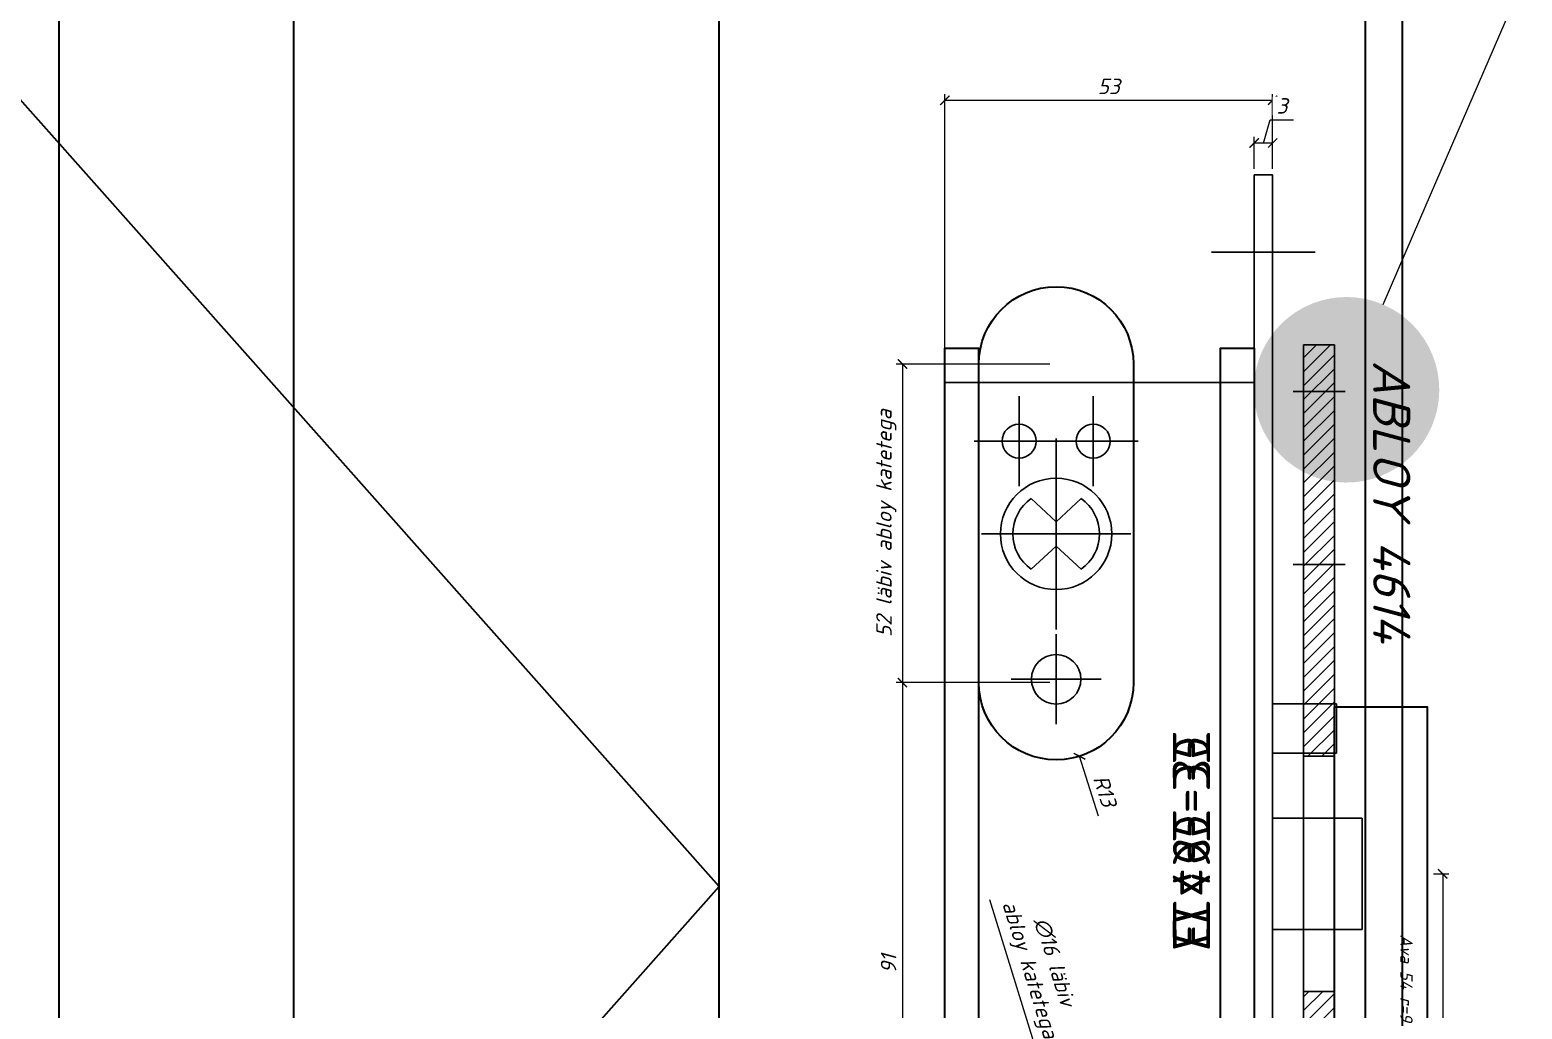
# Model space of a CAD drawing. Header units: millimetres. Extents: x -29692 to 34729, y -8412 to 43293.
# Drawn here: x -25604 to -25362.7, y 1173.3 to 1331.6 of the extents above; entities that cross this region are included whole.
import ezdxf
from ezdxf import colors
from ezdxf.entities.mleader import LeaderData, LeaderLine
from ezdxf.enums import TextEntityAlignment as Align
from ezdxf.math import Vec2, Vec3

# ---------------------------------------------------------------- set-up
doc = ezdxf.new("R2010")
doc.units = ezdxf.units.MM
doc.linetypes.add('CONTINU', pattern=[0])
doc.linetypes.add('HIDDEN', pattern=[9.525, 6.35, -3.175])
doc.layers.get('Defpoints').update_dxf_attribs({"color": 4, "lineweight": 35})
doc.layers.add('20 Sulused', color=40, linetype='HIDDEN')
doc.layers.add('_0_001_Профили', color=150, linetype='Continuous', lineweight=35)
doc.layers.add('_0_004_Текст_01', color=7, linetype='Continuous', lineweight=18)
doc.layers.add('Defpoints_2', color=4, linetype='Continuous', lineweight=35, plot=False)
doc.styles.add('_DZ_2.0', font='isocpeui.ttf', dxfattribs={"height": 2})
doc.styles.add('_DZ_2.5', font='isocpeui.ttf', dxfattribs={"height": 2.5})
doc.styles.add('_DZ_4', font='isocpeui.ttf', dxfattribs={"height": 4})
doc.dimstyles.new('_DZ_2.5', dxfattribs={"dimscale": 0, "dimtxt": 2.5, "dimasz": 1.5, "dimexe": 1, "dimexo": 1, "dimgap": 1, "dimtad": 1, "dimdec": 0, "dimzin": 1, "dimdsep": 46, "dimtxsty": '_DZ_2.5', "dimblk": 'ARCHTICK', "dimcen": 0.09, "dimclrd": 256, "dimclre": 256, "dimclrt": 256, "dimadec": 0, "dimazin": 0, "dimtfac": 1, "dimtdec": 0, "dimtofl": 0, "dimtmove": 1, "dimatfit": 2, "dimfxl": 1, "dimtfill": 1, "dimtfillclr": 256, "dimtolj": 1, "dimlwd": 9, "dimlwe": 5, "dimarcsym": 0})

# ---------------------------------------------------------------- blocks, each defined once
blk = doc.blocks.new('_Dot')
at = {"color": 0, "linetype": 'ByBlock', "lineweight": -2}
blk.add_line((-0.5, 0), (-1, 0), dxfattribs=at)
at = {"color": 0, "linetype": 'ByBlock', "const_width": 0.5}
blk.add_lwpolyline([(-0.25, 0, 1), (0.25, 0, 1)], format="xyb", close=True, dxfattribs=at)
blk = doc.blocks.new('Door Templet')
at = {"layer": 'Defpoints', "linetype": 'Continuous'}
for p, q in [((1126.5, 0), (1126.5, 2086.5)), ((1120.5, 9.5), (1120.5, 2080.5)), ((1016, 1045), (189, 1976)), ((1016, 114), (1016, 1976)), ((189, 114), (1016, 1045))]:
    blk.add_line(p, q, dxfattribs=at)
blk = doc.blocks.new('EL_495-35_Külg')
at = {"layer": '_0_001_Профили', "color": 9, "linetype": 'ByBlock', "lineweight": -2}
for p, q in [((-35, 58.05), (-35, -219.95)), ((-35, 58.05), (-32, 58.05)), ((-32, 58.05), (-32, -219.95)), ((-25.14, 45.55), (-41.86, 45.55)), ((-32, 24.5), (18, 24.5)), ((18, 24.5), (18, -187)), ((-6, 22.28), (-6, 7.72)), ((6, 22.28), (6, 7.72)), ((1.28, 15), (-13.28, 15)), ((-1.28, 15), (13.28, 15)), ((0, 15.45), (0, -15.45)), ((0, 1.96), (-4.05, 5.71)), ((0, 1.96), (4.05, 5.71)), ((12.08, 0), (-12.08, 0)), ((0, -1.96), (-4.05, -5.71)), ((0, -1.96), (4.05, -5.71)), ((0, -16.22), (0, -30.78)), ((7.28, -23.5), (-7.28, -23.5)), ((-45.3, -35.45), (-45.3, -27.45)), ((-45.3, -27.45), (-35, -27.45)), ((-45.3, -35.45), (-35, -35.45)), ((-49.5, -45.95), (-49.5, -63.95)), ((-49.5, -45.95), (-35, -45.95)), ((-49.5, -63.95), (-35, -63.95))]:
    blk.add_line(p, q, dxfattribs=at)
at = {"layer": '_0_001_Профили', "color": 9, "ltscale": 5}
blk.add_lwpolyline([(12.5, 27.47, 1), (-12.5, 27.47), (-12.5, -24.03, 1), (12.5, -24.03)], format="xyb", close=True, dxfattribs=at)
for points in [[(-26.55, -191.95), (-26.55, 30.05), (-32, 30.05), (-32, -191.95)], [(18, -233.45), (18, 30.05), (12.55, 30.05), (12.55, -233.45)]]:
    blk.add_lwpolyline(points, close=True, dxfattribs=at)
at = {"layer": '_0_001_Профили', "color": 9, "linetype": 'ByBlock', "lineweight": -2}
for centre, radius in [((-6, 15), 2.75), ((6, 15), 2.75), ((0, 0), 9), ((0, -23.5), 4)]:
    blk.add_circle(centre, radius, dxfattribs=at)
for start, end in [(125.3654, 234.6346), (305.3654, 54.6346)]:
    blk.add_arc((0, 0), 7, start, end, dxfattribs=at)
at = {"layer": 'Defpoints_2', "ltscale": 5, "style": '_DZ_4'}
blk.add_text('EL495-35', height=6, rotation=90, dxfattribs=at).set_placement((-24.87, -50.45), align=Align.TOP_CENTER)
blk = doc.blocks.new('_ArchTick')
at = {"color": 0, "linetype": 'ByBlock', "const_width": 0.15}
blk.add_lwpolyline([(-0.5, -0.5), (0.5, 0.5)], dxfattribs=at)
blk = doc.blocks.new('*D924')
at = {"layer": 'Defpoints', "color": 0, "ltscale": 2, "transparency": 16777216}
for p in [(-17.5, 66.5), (0, 66.5), (-15, 0)]:
    blk.add_point(p, dxfattribs=at)
at = {"layer": 'Defpoints_2', "linetype": 'CONTINU', "lineweight": 5, "ltscale": 2, "transparency": 16777216}
blk.add_line((-1, 66.5), (-18.5, 66.5), dxfattribs=at)
at = {"layer": 'Defpoints_2', "linetype": 'Continuous', "lineweight": 9, "ltscale": 2, "transparency": 16777216}
blk.add_line((-17.5, 0), (-17.5, 66.5), dxfattribs=at)
at = {"layer": 'Defpoints_2', "linetype": 'Continuous', "lineweight": 5, "ltscale": 2, "transparency": 16777216}
blk.add_line((-16, 0), (-18.5, 0), dxfattribs=at)
at = {"layer": 'Defpoints_2', "lineweight": 9, "ltscale": 2, "transparency": 16777216, "xscale": 1.5, "yscale": 1.5, "zscale": 1.5}
for p, rotation in [((-17.5, 66.5), 90), ((-17.5, 0), 270)]:
    blk.add_blockref('_ArchTick', p, dxfattribs=dict(at, rotation=rotation))
at = {"layer": 'Defpoints_2', "ltscale": 2, "transparency": 16777216, "insert": (-19.77, 33.25), "char_height": 2.5, "attachment_point": 5, "rotation": 90, "style": '_DZ_2.5', "bg_fill": 3, "box_fill_scale": 1.1, "bg_fill_color": 256, "bg_fill_true_color": 13158600, "bg_fill_transparency": 0}
blk.add_mtext('\\A1;67', dxfattribs=at)
blk = doc.blocks.new('DIAMANTEK PK4K-600-38')
at = {"layer": '_0_001_Профили', "color": 9}
for p, q in [((159, -19), (159, 619)), ((121, 581), (121, 19))]:
    blk.add_line(p, q, dxfattribs=at)
blk = doc.blocks.new('*D949')
at = {"layer": 'Defpoints', "color": 0, "ltscale": 5, "transparency": 16777216}
for p in [(-25403.06, 1320.19), (-25403.06, 1308.14), (-25456.06, 1274.89)]:
    blk.add_point(p, dxfattribs=at)
at = {"layer": 'Defpoints_2', "linetype": 'Continuous', "lineweight": 5, "ltscale": 5}
blk.add_line((-25456.06, 1275.89), (-25456.06, 1321.19), dxfattribs=at)
at = {"layer": 'Defpoints_2', "linetype": 'Continuous', "lineweight": 9, "ltscale": 5}
blk.add_line((-25456.06, 1320.19), (-25403.06, 1320.19), dxfattribs=at)
at = {"layer": 'Defpoints_2', "linetype": 'CONTINU', "lineweight": 5, "ltscale": 5}
blk.add_line((-25403.06, 1309.14), (-25403.06, 1321.19), dxfattribs=at)
at = {"layer": 'Defpoints_2', "lineweight": 9, "ltscale": 5, "xscale": 1.5, "yscale": 1.5, "zscale": 1.5, "rotation": 180}
blk.add_blockref('_ArchTick', (-25456.06, 1320.19), dxfattribs=at)
at = {"layer": 'Defpoints_2', "lineweight": 9, "ltscale": 5, "xscale": 1.5, "yscale": 1.5, "zscale": 1.5}
blk.add_blockref('_ArchTick', (-25403.06, 1320.19), dxfattribs=at)
at = {"layer": 'Defpoints_2', "ltscale": 5, "insert": (-25429.56, 1322.44), "char_height": 2.5, "attachment_point": 5, "style": '_DZ_2.5', "bg_fill": 3, "box_fill_scale": 1.1, "bg_fill_color": 256, "bg_fill_true_color": 13158600, "bg_fill_transparency": 0}
blk.add_mtext('\\A1;53', dxfattribs=at)
blk = doc.blocks.new('*D951')
at = {"layer": 'Defpoints', "color": 0, "ltscale": 5, "transparency": 16777216}
for p in [(-25406.06, 1313.29), (-25406.06, 1308.14), (-25403.06, 1308.14)]:
    blk.add_point(p, dxfattribs=at)
at = {"layer": 'Defpoints_2', "linetype": 'Continuous', "lineweight": 9, "ltscale": 5}
for p, q in [((-25404.56, 1313.29), (-25403.44, 1317.04)), ((-25403.44, 1317.04), (-25399.67, 1317.04)), ((-25403.06, 1313.29), (-25406.06, 1313.29))]:
    blk.add_line(p, q, dxfattribs=at)
at = {"layer": 'Defpoints_2', "linetype": 'CONTINU', "lineweight": 5, "ltscale": 5}
blk.add_line((-25406.06, 1309.14), (-25406.06, 1314.29), dxfattribs=at)
at = {"layer": 'Defpoints_2', "linetype": 'Continuous', "lineweight": 5, "ltscale": 5}
blk.add_line((-25403.06, 1309.14), (-25403.06, 1314.29), dxfattribs=at)
at = {"layer": 'Defpoints_2', "lineweight": 9, "ltscale": 5, "xscale": 1.5, "yscale": 1.5, "zscale": 1.5, "rotation": 180}
blk.add_blockref('_ArchTick', (-25406.06, 1313.29), dxfattribs=at)
at = {"layer": 'Defpoints_2', "lineweight": 9, "ltscale": 5, "xscale": 1.5, "yscale": 1.5, "zscale": 1.5}
blk.add_blockref('_ArchTick', (-25403.06, 1313.29), dxfattribs=at)
at = {"layer": 'Defpoints_2', "ltscale": 5, "insert": (-25401.55, 1319.29), "char_height": 2.5, "attachment_point": 5, "style": '_DZ_2.5', "bg_fill": 3, "box_fill_scale": 1.1, "bg_fill_color": 256, "bg_fill_true_color": 13158600, "bg_fill_transparency": 0}
blk.add_mtext('\\A1;3', dxfattribs=at)
blk = doc.blocks.new('*D953')
at = {"layer": 'Defpoints', "color": 0, "ltscale": 5, "transparency": 16777216}
for p in [(-25438.06, 1277.56), (-25462.91, 1226.06), (-25438.06, 1226.06)]:
    blk.add_point(p, dxfattribs=at)
at = {"layer": 'Defpoints_2', "linetype": 'Continuous', "lineweight": 5, "ltscale": 5}
blk.add_line((-25439.06, 1277.56), (-25463.91, 1277.56), dxfattribs=at)
at = {"layer": 'Defpoints_2', "linetype": 'Continuous', "lineweight": 9, "ltscale": 5}
blk.add_line((-25462.91, 1277.56), (-25462.91, 1226.06), dxfattribs=at)
at = {"layer": 'Defpoints_2', "linetype": 'CONTINU', "lineweight": 5, "ltscale": 5}
blk.add_line((-25439.06, 1226.06), (-25463.91, 1226.06), dxfattribs=at)
at = {"layer": 'Defpoints_2', "lineweight": 9, "ltscale": 5, "xscale": 1.5, "yscale": 1.5, "zscale": 1.5}
for p, rotation in [((-25462.91, 1277.56), 90), ((-25462.91, 1226.06), 270)]:
    blk.add_blockref('_ArchTick', p, dxfattribs=dict(at, rotation=rotation))
at = {"layer": 'Defpoints_2', "ltscale": 5, "insert": (-25465.53, 1251.81), "char_height": 2.5, "attachment_point": 5, "rotation": 90, "style": '_DZ_2.5', "bg_fill": 3, "box_fill_scale": 1.1, "bg_fill_color": 256, "bg_fill_true_color": 13158600, "bg_fill_transparency": 0}
blk.add_mtext('\\A1;52 läbiv abloy katetega', dxfattribs=at)
blk = doc.blocks.new('*D954')
at = {"layer": 'Defpoints', "color": 0, "ltscale": 5, "transparency": 16777216}
for p in [(-25438.06, 1226.06), (-25462.91, 1135.09), (-25438.06, 1135.09)]:
    blk.add_point(p, dxfattribs=at)
at = {"layer": 'Defpoints_2', "linetype": 'Continuous', "lineweight": 5, "ltscale": 5}
blk.add_line((-25439.06, 1226.06), (-25463.91, 1226.06), dxfattribs=at)
at = {"layer": 'Defpoints_2', "linetype": 'Continuous', "lineweight": 9, "ltscale": 5}
blk.add_line((-25462.91, 1226.06), (-25462.91, 1135.09), dxfattribs=at)
at = {"layer": 'Defpoints_2', "linetype": 'CONTINU', "lineweight": 5, "ltscale": 5}
blk.add_line((-25439.06, 1135.09), (-25463.91, 1135.09), dxfattribs=at)
at = {"layer": 'Defpoints_2', "lineweight": 9, "ltscale": 5, "xscale": 1.5, "yscale": 1.5, "zscale": 1.5}
for p, rotation in [((-25462.91, 1226.06), 90), ((-25462.91, 1135.09), 270)]:
    blk.add_blockref('_ArchTick', p, dxfattribs=dict(at, rotation=rotation))
at = {"layer": 'Defpoints_2', "ltscale": 5, "insert": (-25465.16, 1180.57), "char_height": 2.5, "attachment_point": 5, "rotation": 90, "style": '_DZ_2.5', "bg_fill": 3, "box_fill_scale": 1.1, "bg_fill_color": 256, "bg_fill_true_color": 13158600, "bg_fill_transparency": 0}
blk.add_mtext('\\A1;91', dxfattribs=at)
blk = doc.blocks.new('*D956')
at = {"layer": 'Defpoints', "color": 0, "ltscale": 5, "transparency": 16777216}
for p in [(-25438.06, 1226.06), (-25434.29, 1214.14)]:
    blk.add_point(p, dxfattribs=at)
at = {"layer": 'Defpoints_2', "lineweight": 5, "ltscale": 5}
for p, q in [((-25438.15, 1226.06), (-25437.97, 1226.06)), ((-25438.06, 1225.97), (-25438.06, 1226.15))]:
    blk.add_line(p, q, dxfattribs=at)
at = {"layer": 'Defpoints_2', "linetype": 'Continuous', "lineweight": 9, "ltscale": 5}
blk.add_line((-25431.24, 1204.47), (-25434.29, 1214.14), dxfattribs=at)
at = {"layer": 'Defpoints_2', "lineweight": 9, "ltscale": 5, "xscale": 1.5, "yscale": 1.5, "zscale": 1.5, "rotation": 107.5551475689313}
blk.add_blockref('_ArchTick', (-25434.29, 1214.14), dxfattribs=at)
at = {"layer": 'Defpoints_2', "ltscale": 5, "insert": (-25430.17, 1208.55), "char_height": 2.5, "attachment_point": 5, "rotation": 287.5551, "style": '_DZ_2.5', "bg_fill": 3, "box_fill_scale": 1.1, "bg_fill_color": 256, "bg_fill_true_color": 13158600, "bg_fill_transparency": 0}
blk.add_mtext('\\A1;R13', dxfattribs=at)
blk = doc.blocks.new('*D957')
at = {"layer": 'Defpoints', "color": 0, "ltscale": 5, "transparency": 16777216}
for p in [(-25440.42, 1163.73), (-25435.7, 1148.45)]:
    blk.add_point(p, dxfattribs=at)
at = {"layer": 'Defpoints_2', "linetype": 'Continuous', "lineweight": 9, "ltscale": 5}
blk.add_line((-25448.84, 1190.99), (-25440.42, 1163.73), dxfattribs=at)
at = {"layer": 'Defpoints_2', "lineweight": 5, "ltscale": 5}
for p, q in [((-25438.15, 1156.09), (-25437.97, 1156.09)), ((-25438.06, 1156), (-25438.06, 1156.18))]:
    blk.add_line(p, q, dxfattribs=at)
at = {"layer": 'Defpoints_2', "lineweight": 9, "ltscale": 5, "xscale": 1.5, "yscale": 1.5, "zscale": 1.5, "rotation": 287.1640399237252}
blk.add_blockref('_ArchTick', (-25440.42, 1163.73), dxfattribs=at)
at = {"layer": 'Defpoints_2', "ltscale": 5, "insert": (-25440.58, 1180.18), "char_height": 2.5, "attachment_point": 5, "rotation": 287.164, "style": '_DZ_2.5', "bg_fill": 3, "box_fill_scale": 1.1, "bg_fill_color": 256, "bg_fill_true_color": 13158600, "bg_fill_transparency": 0}
blk.add_mtext('\\A1;∅16 läbiv\\Pabloy katetega', dxfattribs=at)
blk = doc.blocks.new('ABLOY_4614_külg')
at = {"layer": '_0_001_Профили', "linetype": 'ByBlock', "lineweight": -2}
h = blk.add_hatch(dxfattribs=at)
h.set_pattern_fill('ANSI31', color=9, scale=0.5, angle=180)
h.set_pattern_definition([(225, (-45454.9612, -7287.376), (1.122532015, -1.122532015), [])])
h.paths.add_polyline_path([(5, -85.5), (0, -85.5), (0, -19), (5, -19)])
h.paths.add_polyline_path([(0, 66.5), (5, 66.5), (5, 19), (0, 19)])
at = {"layer": '20 Sulused', "color": 0, "linetype": 'ByBlock', "lineweight": -2}
for p, q in [((6.7, -50), (-1.7, -50)), ((6.7, -78), (-1.7, -78))]:
    blk.add_line(p, q, dxfattribs=at)
at = {"layer": '_0_001_Профили', "color": 9, "linetype": 'ByBlock', "lineweight": -2}
for p, q in [((0, 19), (5, 19)), ((0, -19), (5, -19))]:
    blk.add_line(p, q, dxfattribs=at)
blk.add_lwpolyline([(0, 66.5), (5, 66.5), (5, -85.5), (0, -85.5)], close=True, dxfattribs=at)
at = {"layer": '_0_001_Профили', "color": 9, "linetype": 'Continuous', "ltscale": 5}
blk.add_lwpolyline([(-15, 27), (0, 27), (0, -27), (-15, -27)], close=True, dxfattribs=at)
at = {"layer": 'Defpoints_2', "ltscale": 2}
for s, height, style, p in [('Ava 54 r=9', 2, '_DZ_2.0', (-10.64, 9.83)), ('ABLOY 4614', 6, '_DZ_4', (-6.25, -83.01))]:
    blk.add_text(s, height=height, rotation=90, dxfattribs=dict(at, style=style)).set_placement(p)
dim = blk.add_linear_dim(base=(-17.5, 66.5), p1=(-15, 0), p2=(0, 66.5), angle=270, dimstyle='_DZ_2.5', dxfattribs=at)
dim.commit()
dim.dimension.update_dxf_attribs({"geometry": '*D924', "text_midpoint": (-19.76609848, 33.25)})
at = {"layer": '20 Sulused', "color": 0, "linetype": 'ByBlock', "lineweight": -2}
for p, q in [((6.7, 59), (-1.7, 59)), ((6.7, 31), (-1.7, 31))]:
    blk.add_line(p, q, dxfattribs=at)

msp = doc.modelspace()

# ---------------------------------------------------------------- linework, layer by layer
at = {"layer": '_0_001_Профили', "color": 9}
for p, q in [((-25599.313, 1517.09), (-25599.313, 879.09)), ((-25561.313, 917.09), (-25561.313, 1479.09))]:
    msp.add_line(p, q, dxfattribs=at)

# ---------------------------------------------------------------- block references
at = {"layer": 'Defpoints'}
msp.add_blockref('Door Templet', (-26508.563, 148.09), dxfattribs=at)

# ---------------------------------------------------------------- leaders
at = {"layer": '_0_004_Текст_01'}
ml = msp.add_multileader_mtext('Standard', dxfattribs=at)
ml.set_content('5,6,7', color=256, style='_DZ_2.5')
ml.set_leader_properties(color=256, linetype='ByLayer', lineweight=-1)
ml.set_arrow_properties(name='DOT')
ml.build(insert=Vec2(0, 0))
ml.multileader.update_dxf_attribs({"dogleg_length": 2, "arrow_head_size": 30, "scale": 30})
ctx = ml.context
ctx.base_point, ctx.scale, ctx.char_height, ctx.arrow_head_size, ctx.landing_gap_size, ctx.plane_origin = Vec3(-25199.818, 1577.951), 30, 75, 30, 30, Vec3(-24827.136, 1501.425)
ctx.text_align_type = 2
notes = []
notes.append((ctx, [(0, (1, 1, 0), (-25259.818, 1577.951), (1, 0), 60, [(0, [(-25391.121, 1273.39)], 0, [])])]))
ctx.mtext.insert, ctx.mtext.alignment, ctx.mtext.flow_direction = Vec3(-24950.159, 1622.951), 3, 5
for ctx, leaders in notes:
    for number, flags, end, landing, length, lines in leaders:
        leader = LeaderData()
        leader.index, (leader.has_last_leader_line, leader.has_dogleg_vector, leader.attachment_direction) = number, flags
        leader.last_leader_point, leader.dogleg_vector, leader.dogleg_length = Vec3(end), Vec3(landing), length
        for number, points, colour, breaks in lines:
            line = LeaderLine()
            line.index, line.vertices, line.color, line.breaks = number, Vec3.list(points), colors.encode_raw_color(colour), breaks
            leader.lines.append(line)
        ctx.leaders.append(leader)

# ---------------------------------------------------------------- next in the draw order: block references
at = {"layer": '20 Sulused', "linetype": 'Continuous', "xscale": -1}
msp.add_blockref('EL_495-35_Külg', (-25438.063, 1250.09), dxfattribs=at)

# ---------------------------------------------------------------- next in the draw order: linework, layer by layer
at = {"layer": '_0_001_Профили', "color": 9, "linetype": 'ByBlock', "lineweight": -2}
for p, q in [((-25403.063, 1308.14), (-25406.063, 1308.14)), ((-25406.063, 1308.14), (-25406.063, 1030.14)), ((-25403.063, 1308.14), (-25403.063, 1030.14)), ((-25432.063, 1272.371), (-25432.063, 1257.81))]:
    msp.add_line(p, q, dxfattribs=at)
msp.add_circle((-25432.063, 1265.09), 2.75, dxfattribs=at)
msp.add_arc((-25438.063, 1250.09), 7, 305.36538, 54.63462, dxfattribs=at)

# ---------------------------------------------------------------- next in the draw order: block references
at = {"layer": '20 Sulused', "linetype": 'ByBlock', "lineweight": -2, "rotation": 180}
msp.add_blockref('ABLOY_4614_külg', (-25393.063, 1195.14), dxfattribs=at)
at = {"layer": '_0_001_Профили', "linetype": 'Continuous', "rotation": 180}
msp.add_blockref('DIAMANTEK PK4K-600-38', (-25440.313, 1498.09), dxfattribs=at)

# ---------------------------------------------------------------- next in the draw order: texts
at = {"layer": 'Defpoints_2', "ltscale": 5, "style": '_DZ_4'}
msp.add_text('EL495-35', height=6, rotation=90, dxfattribs=at).set_placement((-25419.189, 1199.643), align=Align.TOP_CENTER)

# ---------------------------------------------------------------- next in the draw order: linework, layer by layer
at = {"layer": '_0_001_Профили', "color": 9, "linetype": 'ByBlock', "lineweight": -2}
for p, q in [((-25392.764, 1222.64), (-25403.063, 1222.64)), ((-25392.764, 1214.64), (-25392.764, 1222.64)), ((-25392.764, 1214.64), (-25403.063, 1214.64)), ((-25388.563, 1204.14), (-25403.063, 1204.14)), ((-25388.563, 1204.14), (-25388.563, 1186.14)), ((-25388.563, 1186.14), (-25403.063, 1186.14))]:
    msp.add_line(p, q, dxfattribs=at)

# ---------------------------------------------------------------- next in the draw order: dimensions: what is measured, and where the dimension line sits
at = {"layer": 'Defpoints_2', "ltscale": 5}
dim = msp.add_linear_dim(base=(-25403.063, 1320.188), p1=(-25456.063, 1274.89), p2=(-25403.063, 1308.14), angle=180, dimstyle='_DZ_2.5', dxfattribs=at)
dim.commit()
dim.dimension.update_dxf_attribs({"geometry": '*D949', "text_midpoint": (-25429.563, 1322.438)})

# ---------------------------------------------------------------- next in the draw order: linework, layer by layer
at = {"layer": '_0_001_Профили', "color": 9, "linetype": 'ByBlock', "lineweight": -2}
msp.add_line((-25412.919, 1295.64), (-25396.208, 1295.64), dxfattribs=at)
at = {"layer": '_0_001_Профили', "color": 9, "ltscale": 5}
msp.add_lwpolyline([(-25450.563, 1277.557, -1), (-25425.563, 1277.557), (-25425.563, 1226.057, -1), (-25450.563, 1226.057)], format="xyb", close=True, dxfattribs=at)
msp.add_lwpolyline([(-25411.512, 1058.14), (-25411.512, 1280.14), (-25406.063, 1280.14), (-25406.063, 1058.14)], close=True, dxfattribs=at)

# ---------------------------------------------------------------- next in the draw order: dimensions: what is measured, and where the dimension line sits
at = {"layer": 'Defpoints_2', "ltscale": 5}
dim = msp.add_linear_dim(base=(-25406.063, 1313.295), p1=(-25403.063, 1308.14), p2=(-25406.063, 1308.14), angle=180, dimstyle='_DZ_2.5', dxfattribs=at)
dim.commit()
dim.dimension.update_dxf_attribs({"geometry": '*D951', "text_midpoint": (-25402.438, 1319.295)})

# ---------------------------------------------------------------- next in the draw order: dimensions: what is measured, and where the dimension line sits
dim = msp.add_linear_dim(base=(-25462.908117289, 1226.056591999), p1=(-25438.063381519, 1277.556591999), p2=(-25438.063381519, 1226.056591999), angle=90, text='<> läbiv abloy katetega', dimstyle='_DZ_2.5', dxfattribs=at)
dim.commit()
dim.dimension.update_dxf_attribs({"geometry": '*D953', "text_midpoint": (-25465.533117289, 1251.806591999)})

# ---------------------------------------------------------------- next in the draw order: linework, layer by layer
at = {"layer": '_0_001_Профили', "color": 9, "linetype": 'ByBlock', "lineweight": -2}
for p, q in [((-25406.063, 1274.59), (-25456.063, 1274.59)), ((-25444.063, 1272.371), (-25444.063, 1257.81)), ((-25436.783, 1265.09), (-25451.344, 1265.09)), ((-25439.344, 1265.09), (-25424.783, 1265.09)), ((-25438.063, 1265.543), (-25438.063, 1234.637)), ((-25438.063, 1252.052), (-25442.115, 1255.799)), ((-25438.063, 1252.052), (-25434.012, 1255.799)), ((-25450.141, 1250.09), (-25425.986, 1250.09)), ((-25438.063, 1248.128), (-25442.115, 1244.382)), ((-25438.063, 1248.128), (-25434.012, 1244.382))]:
    msp.add_line(p, q, dxfattribs=at)
for centre, radius in [((-25444.063, 1265.09), 2.75), ((-25438.063, 1250.09), 9)]:
    msp.add_circle(centre, radius, dxfattribs=at)
msp.add_arc((-25438.063, 1250.09), 7, 125.36538, 234.63462, dxfattribs=at)

# ---------------------------------------------------------------- next in the draw order: dimensions: what is measured, and where the dimension line sits
at = {"layer": 'Defpoints_2', "ltscale": 5}
dim = msp.add_linear_dim(base=(-25462.908, 1135.09), p1=(-25438.063, 1226.057), p2=(-25438.063, 1135.09), angle=90, dimstyle='_DZ_2.5', dxfattribs=at)
dim.commit()
dim.dimension.update_dxf_attribs({"geometry": '*D954', "text_midpoint": (-25465.158, 1180.573)})

# ---------------------------------------------------------------- next in the draw order: linework, layer by layer
at = {"layer": '_0_001_Профили', "color": 9, "linetype": 'ByBlock', "lineweight": -2}
msp.add_line((-25456.063, 1274.59), (-25456.063, 1063.09), dxfattribs=at)

# ---------------------------------------------------------------- next in the draw order: dimensions: what is measured, and where the dimension line sits
at = {"layer": 'Defpoints_2', "ltscale": 5}
dim = msp.add_radius_dim(center=(-25438.063, 1226.057), mpoint=(-25434.293, 1214.139), dimstyle='_DZ_2.5', dxfattribs=at)
dim.commit()
dim.dimension.update_dxf_attribs({"geometry": '*D956', "text_midpoint": (-25430.166, 1208.554)})
dim = msp.add_diameter_dim_2p(p1=(-25435.703, 1148.446), p2=(-25440.424, 1163.734), text='<> läbiv\\Pabloy katetega', dimstyle='_DZ_2.5', dxfattribs=at)
dim.commit()
dim.dimension.update_dxf_attribs({"geometry": '*D957', "text_midpoint": (-25440.577, 1180.185)})

# ---------------------------------------------------------------- next in the draw order: linework, layer by layer
at = {"layer": '_0_001_Профили', "color": 9, "linetype": 'ByBlock', "lineweight": -2}
for p, q in [((-25438.063, 1233.871), (-25438.063, 1219.31)), ((-25445.344, 1226.59), (-25430.783, 1226.59))]:
    msp.add_line(p, q, dxfattribs=at)
at = {"layer": '_0_001_Профили', "color": 9, "ltscale": 5}
msp.add_lwpolyline([(-25456.063, 1016.64), (-25456.063, 1280.14), (-25450.615, 1280.14), (-25450.615, 1016.64)], close=True, dxfattribs=at)
at = {"layer": '_0_001_Профили', "color": 9, "linetype": 'ByBlock', "lineweight": -2}
msp.add_circle((-25438.063, 1226.59), 4, dxfattribs=at)

doc.saveas('drawing.dxf')
